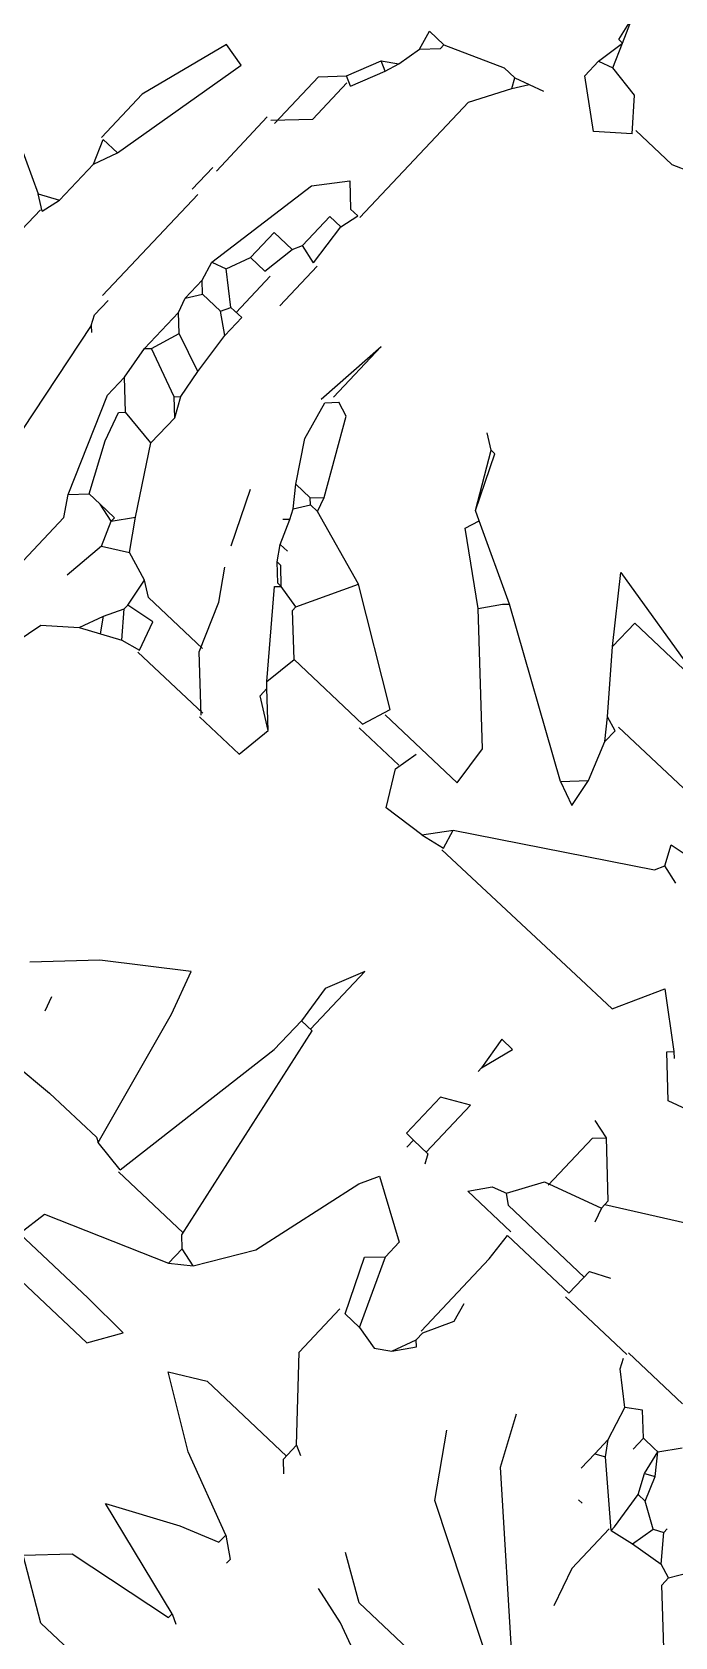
# Model space of a CAD drawing. Header units: metres. Extents: x 1769 to 3632, y 809 to 2652.
# Drawn here: x 2678.3091 to 2678.4148, y 1867.8559 to 1868.1197 of the extents above; entities that cross this region are included whole.
import ezdxf

# ---------------------------------------------------------------- set-up
doc = ezdxf.new("R2010")
doc.units = ezdxf.units.M
doc.header["$LTSCALE"] = 10
doc.layers.add('L-PLNT', color=66, linetype='Continuous')

# ---------------------------------------------------------------- blocks, each defined once
blk = doc.blocks.new('GARRA DE LEON')
at = {"layer": 'L-PLNT', "color": 65, "linetype": 'Continuous'}
for p, q in [((1270.7675, 334.119), (1270.7592, 334.1397)), ((1270.7633, 334.119), (1270.7592, 334.1397)), ((1270.7633, 334.0941), (1270.7675, 334.119)), ((1270.7675, 334.119), (1270.7633, 334.119)), ((1270.7758, 334.0983), (1270.7675, 334.119)), ((1270.8669, 334.0734), (1270.9787, 334.119)), ((1270.7633, 334.0941), (1270.7758, 334.0983)), ((1270.7633, 334.0776), (1270.7633, 334.0941)), ((1270.8047, 334.0941), (1270.7758, 334.0983)), ((1270.8255, 334.0693), (1270.8047, 334.0941)), ((1270.8006, 334.0486), (1270.7633, 334.0776)), ((1270.8255, 334.0693), (1270.8006, 334.0486)), ((1270.8255, 334.0734), (1270.8669, 334.0734)), ((1270.7219, 334.0361), (1270.7343, 334.0403)), ((1270.7261, 334.0279), (1270.7343, 334.0403)), ((1270.7343, 334.0403), (1270.7468, 334.0444)), ((1270.6598, 334.0154), (1270.7095, 334.0361)), ((1270.7075, 333.9947), (1270.7261, 334.0279)), ((1270.7095, 334.0361), (1270.7219, 334.0361)), ((1270.7261, 334.0279), (1270.7219, 334.0361)), ((1270.6474, 333.9989), (1270.6432, 334.0154)), ((1270.6598, 334.0154), (1270.6432, 334.0154)), ((1270.6598, 334.0113), (1270.6598, 334.0154)), ((1270.6474, 333.9989), (1270.6598, 334.0113)), ((1270.6432, 333.9782), (1270.6474, 333.9989)), ((1270.7075, 333.8622), (1270.7075, 333.9947)), ((1270.6308, 333.9699), (1270.6432, 333.9782)), ((1270.6391, 333.9657), (1270.6432, 333.9782)), ((1270.6184, 333.9409), (1270.6308, 333.9699)), ((1270.6267, 333.9368), (1270.6391, 333.9657)), ((1270.6391, 333.9657), (1270.6308, 333.9699)), ((1270.6018, 333.9243), (1270.6184, 333.9409)), ((1270.6267, 333.9368), (1270.6184, 333.9409)), ((1270.6225, 333.8953), (1270.6225, 333.9368)), ((1270.6018, 333.8705), (1270.6018, 333.9243)), ((1270.5977, 333.8705), (1270.6225, 333.8953)), ((1270.5273, 333.8912), (1270.5045, 333.8125)), ((1270.5232, 333.7628), (1270.548, 333.8871)), ((1270.548, 333.8871), (1270.5273, 333.8912)), ((1270.6598, 333.8539), (1270.6805, 333.8788)), ((1270.6805, 333.8788), (1270.6971, 333.8622)), ((1270.5936, 333.8084), (1270.5936, 333.8705)), ((1270.6432, 333.7504), (1270.6598, 333.8539)), ((1270.6971, 333.8622), (1270.7053, 333.8622)), ((1270.7012, 333.8457), (1270.7053, 333.8622)), ((1270.6888, 333.8125), (1270.6888, 333.8457)), ((1270.6888, 333.8457), (1270.7012, 333.8457)), ((1270.7053, 333.8084), (1270.7012, 333.8457)), ((1270.5045, 333.8125), (1270.5045, 333.7628)), ((1270.6847, 333.8042), (1270.6888, 333.8125)), ((1270.7053, 333.8084), (1270.6888, 333.8125)), ((1270.5894, 333.7835), (1270.5894, 333.8084)), ((1270.5894, 333.7835), (1270.5894, 333.8084)), ((1270.6639, 333.7753), (1270.6639, 333.8042)), ((1270.6639, 333.8042), (1270.6847, 333.8042)), ((1270.6805, 333.7753), (1270.6847, 333.8042)), ((1270.7095, 333.8084), (1270.7095, 333.7628)), ((1270.9207, 333.796), (1270.9083, 333.8042)), ((1270.7882, 333.7297), (1270.7944, 333.796)), ((1270.7944, 333.796), (1270.7944, 333.738)), ((1270.9456, 333.7504), (1270.9207, 333.796)), ((1270.9249, 333.796), (1270.9207, 333.796)), ((1270.9456, 333.7504), (1270.9249, 333.796)), ((1271.0698, 333.796), (1271.1774, 333.7753)), ((1271.1071, 333.7463), (1271.0698, 333.796)), ((1270.5956, 333.6676), (1270.5956, 333.7835)), ((1270.6557, 333.7545), (1270.6639, 333.7753)), ((1270.6805, 333.7753), (1270.6639, 333.7753)), ((1270.6867, 333.7338), (1270.6867, 333.7753)), ((1271.1071, 333.7732), (1271.1774, 333.7732)), ((1271.1071, 333.7463), (1271.1071, 333.7732)), ((1270.5149, 333.7421), (1270.5066, 333.7628)), ((1270.5232, 333.7628), (1270.5066, 333.7628)), ((1270.5149, 333.7421), (1270.5232, 333.7628)), ((1270.6432, 333.7504), (1270.6557, 333.7545)), ((1270.6474, 333.7338), (1270.6432, 333.7504)), ((1270.6805, 333.7338), (1270.6557, 333.7545)), ((1270.9538, 333.7463), (1270.9456, 333.7504)), ((1270.9497, 333.7338), (1270.9538, 333.7463)), ((1271.0201, 333.7131), (1270.9538, 333.7463)), ((1271.1443, 333.7007), (1271.1071, 333.7463)), ((1270.5149, 333.7007), (1270.5149, 333.7421)), ((1270.6474, 333.7131), (1270.6474, 333.7338)), ((1270.6557, 333.7256), (1270.6474, 333.7338)), ((1270.6764, 333.7256), (1270.6805, 333.7338)), ((1270.6929, 333.7338), (1270.6805, 333.7338)), ((1270.6929, 333.7131), (1270.6929, 333.7338)), ((1270.7923, 333.7297), (1270.8006, 333.738)), ((1270.813, 333.7338), (1270.8006, 333.738)), ((1270.8462, 333.6717), (1270.813, 333.7338)), ((1271.0035, 333.6924), (1270.9497, 333.7338)), ((1270.6474, 333.7131), (1270.6557, 333.7256)), ((1270.6764, 333.7256), (1270.6557, 333.7256)), ((1270.6929, 333.7131), (1270.6764, 333.7256)), ((1270.8006, 333.6966), (1270.7923, 333.7297)), ((1270.4569, 333.7131), (1270.4983, 333.6924)), ((1270.6515, 333.7007), (1270.6474, 333.7131)), ((1270.6971, 333.6759), (1270.6929, 333.7131)), ((1271.0035, 333.6924), (1271.0159, 333.709)), ((1271.0159, 333.709), (1271.0201, 333.7131)), ((1271.1526, 333.6345), (1271.0201, 333.7131)), ((1270.4983, 333.6924), (1270.5149, 333.7007)), ((1270.5107, 333.6841), (1270.4983, 333.6924)), ((1270.5107, 333.6841), (1270.5149, 333.7007)), ((1270.6515, 333.6593), (1270.6515, 333.7007)), ((1270.6639, 333.6883), (1270.6515, 333.7007)), ((1270.8213, 333.6634), (1270.8006, 333.6966)), ((1271.0864, 333.6096), (1271.0035, 333.6924)), ((1271.1568, 333.6841), (1271.1443, 333.7007)), ((1271.1568, 333.6966), (1271.1443, 333.7007)), ((1271.1568, 333.7007), (1271.2561, 333.7007)), ((1271.1568, 333.6841), (1271.1568, 333.6966)), ((1270.5087, 333.6386), (1270.5087, 333.6841)), ((1270.6557, 333.6634), (1270.6639, 333.6883)), ((1270.6971, 333.6759), (1270.6639, 333.6883)), ((1271.1692, 333.651), (1271.1568, 333.6841)), ((1270.6018, 333.651), (1270.6018, 333.6676)), ((1270.6018, 333.651), (1270.6018, 333.6676)), ((1270.7012, 333.651), (1270.6971, 333.6759)), ((1270.8379, 333.6634), (1270.8462, 333.6717)), ((1270.8503, 333.6593), (1270.8462, 333.6717)), ((1270.606, 333.6427), (1270.6018, 333.651)), ((1270.6515, 333.6593), (1270.6557, 333.6634)), ((1270.6557, 333.6303), (1270.6515, 333.6593)), ((1270.6971, 333.6469), (1270.6557, 333.6634)), ((1270.6971, 333.6469), (1270.7012, 333.651)), ((1270.7095, 333.6345), (1270.7012, 333.651)), ((1270.8337, 333.6469), (1270.8213, 333.6634)), ((1270.8379, 333.6634), (1270.8213, 333.6634)), ((1270.8337, 333.6469), (1270.842, 333.6593)), ((1270.842, 333.6593), (1270.8379, 333.6634)), ((1270.8503, 333.6593), (1270.842, 333.6593)), ((1270.9166, 333.6386), (1270.8503, 333.6593)), ((1271.1526, 333.6345), (1271.1692, 333.651)), ((1271.1733, 333.6262), (1271.1692, 333.651)), ((1271.2561, 333.6593), (1271.281, 333.6634)), ((1271.2644, 333.6427), (1271.2561, 333.6593)), ((1270.606, 333.6427), (1270.6267, 333.5226)), ((1270.606, 333.6427), (1270.6101, 333.6386)), ((1270.7095, 333.6345), (1270.6971, 333.6469)), ((1270.8379, 333.6386), (1270.8337, 333.6469)), ((1270.8379, 333.6386), (1270.8337, 333.6345)), ((1270.8462, 333.6179), (1270.8379, 333.6386)), ((1270.8917, 333.5889), (1270.9166, 333.6386)), ((1271.0077, 333.5806), (1270.9166, 333.6386)), ((1271.2603, 333.6345), (1271.2644, 333.6427)), ((1271.281, 333.6386), (1271.2644, 333.6427)), ((1270.6557, 333.6096), (1270.6557, 333.6303)), ((1270.6764, 333.6096), (1270.6557, 333.6303)), ((1270.7095, 333.6055), (1270.7095, 333.6345)), ((1270.8172, 333.5889), (1270.7965, 333.6345)), ((1271.1153, 333.5433), (1271.2603, 333.6345)), ((1271.1526, 333.6345), (1271.1733, 333.6262)), ((1270.8545, 333.6055), (1270.8462, 333.6179)), ((1270.8462, 333.6179), (1270.8545, 333.6179)), ((1270.6888, 333.5268), (1270.6557, 333.6096)), ((1270.6722, 333.6055), (1270.6764, 333.6096)), ((1270.6805, 333.5806), (1270.6722, 333.6055)), ((1270.7095, 333.6055), (1270.6764, 333.6096)), ((1270.7426, 333.5516), (1270.7095, 333.6055)), ((1270.8586, 333.6055), (1270.8545, 333.6055)), ((1270.8669, 333.593), (1270.8545, 333.6055)), ((1270.871, 333.593), (1270.8586, 333.6055)), ((1271.0905, 333.5744), (1271.0864, 333.6096)), ((1270.8669, 333.5889), (1270.871, 333.593)), ((1270.871, 333.593), (1270.8669, 333.593)), ((1270.9166, 333.5268), (1270.8669, 333.5889)), ((1270.8917, 333.5889), (1270.871, 333.593)), ((1270.8917, 333.5848), (1270.8917, 333.5889)), ((1270.9207, 333.5558), (1270.8917, 333.5848)), ((1270.7012, 333.5392), (1270.6805, 333.5806)), ((1270.842, 333.5475), (1270.8255, 333.5723)), ((1270.9994, 333.5558), (1271.0077, 333.5806)), ((1271.0491, 333.5744), (1271.0077, 333.5744)), ((1271.0491, 333.5744), (1271.0905, 333.5744)), ((1271.0449, 333.5475), (1271.0491, 333.5682)), ((1271.3141, 333.5257), (1271.3348, 333.5682)), ((1271.3348, 333.5682), (1271.3763, 333.5351)), ((1270.7302, 333.5351), (1270.7426, 333.5516)), ((1270.7592, 333.5268), (1270.7426, 333.5516)), ((1270.8586, 333.5061), (1270.842, 333.5475)), ((1270.9166, 333.5268), (1270.9207, 333.5558)), ((1270.9994, 333.5558), (1270.9207, 333.5558)), ((1271.0449, 333.5516), (1270.9994, 333.5516)), ((1271.0615, 333.5185), (1271.0449, 333.5475)), ((1271.0988, 333.5226), (1271.1153, 333.5433)), ((1271.1195, 333.5268), (1271.1153, 333.5433)), ((1270.6888, 333.5268), (1270.7012, 333.5392)), ((1270.7136, 333.5392), (1270.7012, 333.5392)), ((1270.7302, 333.5351), (1270.7136, 333.5392)), ((1270.7302, 333.5392), (1270.7136, 333.5392)), ((1270.7302, 333.5351), (1270.7302, 333.5392)), ((1270.7385, 333.5144), (1270.7302, 333.5351)), ((1271.3721, 333.5309), (1271.3763, 333.5351)), ((1271.4011, 333.5019), (1271.3721, 333.5309)), ((1271.3763, 333.5351), (1271.3804, 333.5309)), ((1270.6992, 333.5102), (1270.6888, 333.5268)), ((1270.7385, 333.5144), (1270.7592, 333.5268)), ((1270.7841, 333.5185), (1270.7592, 333.5268)), ((1270.7882, 333.4937), (1270.7841, 333.5185)), ((1270.7965, 333.5102), (1270.7841, 333.5185)), ((1270.9207, 333.5226), (1270.9166, 333.5268)), ((1270.9207, 333.5144), (1270.9207, 333.5226)), ((1270.9456, 333.4978), (1270.9207, 333.5226)), ((1271.0988, 333.5226), (1271.0615, 333.5185)), ((1271.0988, 333.5226), (1271.1195, 333.5268)), ((1271.1195, 333.5247), (1271.2727, 333.5257)), ((1271.2727, 333.5257), (1271.3141, 333.5257)), ((1271.4508, 333.5185), (1271.4011, 333.5019)), ((1270.6992, 333.4605), (1270.6992, 333.5102)), ((1270.7385, 333.5144), (1270.7343, 333.4771)), ((1270.8586, 333.5102), (1270.7965, 333.5102)), ((1270.8959, 333.4688), (1270.8586, 333.5061)), ((1270.9456, 333.4978), (1270.9207, 333.5144)), ((1270.813, 333.4978), (1270.7882, 333.4937)), ((1270.7882, 333.4895), (1270.7882, 333.4937)), ((1270.8213, 333.4729), (1270.813, 333.4978)), ((1270.9414, 333.4667), (1270.9456, 333.4978)), ((1270.7799, 333.4729), (1270.7882, 333.4895)), ((1270.8047, 333.4688), (1270.7882, 333.4895)), ((1270.7716, 333.4522), (1270.7799, 333.4729)), ((1270.7882, 333.4605), (1270.7799, 333.4729)), ((1270.7882, 333.4605), (1270.8047, 333.4688)), ((1270.8047, 333.4688), (1270.8213, 333.4729)), ((1270.8959, 333.4709), (1270.8213, 333.4709)), ((1270.8959, 333.4667), (1270.9414, 333.4667)), ((1270.7468, 333.4315), (1270.7716, 333.4522)), ((1270.7716, 333.4522), (1270.7882, 333.4605)), ((1271.2769, 333.444), (1271.2644, 333.444)), ((1271.2644, 333.444), (1271.2686, 333.415)), ((1271.2686, 333.415), (1271.2769, 333.444)), ((1271.3845, 333.444), (1271.368, 333.4481)), ((1271.3763, 333.4357), (1271.3845, 333.444)), ((1271.4218, 333.4067), (1271.3845, 333.444)), ((1271.4218, 333.4025), (1271.4922, 333.444)), ((1270.7385, 333.3943), (1270.7468, 333.4315)), ((1271.3763, 333.3818), (1271.3763, 333.4357)), ((1271.2686, 333.415), (1271.2686, 333.4108)), ((1271.1423, 333.4067), (1271.1278, 333.3736)), ((1271.1423, 333.3404), (1271.1423, 333.4067)), ((1271.3721, 333.3818), (1271.4218, 333.3984)), ((1271.4218, 333.4025), (1271.4218, 333.4067)), ((1271.4218, 333.3984), (1271.4218, 333.4025)), ((1271.4218, 333.3984), (1271.4259, 333.386)), ((1271.2831, 333.386), (1271.2603, 333.3736)), ((1271.2831, 333.3321), (1271.2831, 333.386)), ((1271.1278, 333.3736), (1271.1319, 333.3404)), ((1271.2603, 333.3736), (1271.2603, 333.3321)), ((1271.3555, 333.3529), (1271.3721, 333.3818)), ((1271.4508, 333.3529), (1271.4674, 333.3611)), ((1271.3307, 333.3321), (1271.3431, 333.3487)), ((1271.3431, 333.3487), (1271.3555, 333.3529)), ((1271.3638, 333.3466), (1271.3555, 333.3529)), ((1271.4508, 333.3466), (1271.3638, 333.3466)), ((1271.4508, 333.328), (1271.4508, 333.3529)), ((1271.1319, 333.3073), (1271.1319, 333.3404)), ((1271.1443, 333.3404), (1271.1319, 333.3404)), ((1271.1816, 333.1417), (1271.1443, 333.3404)), ((1271.2603, 333.3321), (1271.2686, 333.3321)), ((1271.2851, 333.3321), (1271.2686, 333.3321)), ((1271.2686, 333.3321), (1271.2686, 333.3239)), ((1271.2851, 333.3321), (1271.2893, 333.3239)), ((1271.3804, 333.3321), (1271.3307, 333.3321)), ((1271.4508, 333.328), (1271.3804, 333.328)), ((1271.3825, 333.3032), (1271.3804, 333.328)), ((1271.5212, 333.3239), (1271.4508, 333.3239)), ((1271.5833, 333.3259), (1271.5212, 333.3259)), ((1271.5253, 333.3114), (1271.5212, 333.3197)), ((1271.0367, 333.3073), (1270.9745, 333.2617)), ((1271.0491, 333.27), (1271.0367, 333.3073)), ((1271.1071, 333.1458), (1271.1319, 333.3073)), ((1271.3825, 333.2203), (1271.3825, 333.3032)), ((1271.5502, 333.2907), (1271.5253, 333.3114)), ((1271.2603, 333.2742), (1271.2686, 333.2907)), ((1271.2686, 333.2907), (1271.3183, 333.2617)), ((1271.5626, 333.299), (1271.5502, 333.2907)), ((1271.5584, 333.2617), (1271.5502, 333.2907)), ((1271.5792, 333.2825), (1271.5626, 333.299)), ((1271.5957, 333.2825), (1271.6082, 333.299)), ((1271.5916, 333.2825), (1271.5792, 333.2825)), ((1271.5792, 333.2825), (1271.5792, 333.27)), ((1271.5957, 333.2825), (1271.5916, 333.2825)), ((1271.5999, 333.2617), (1271.5957, 333.2825)), ((1271.6082, 333.2659), (1271.5957, 333.2825)), ((1270.9745, 333.2617), (1270.9331, 333.2203)), ((1271.0781, 333.1499), (1271.0491, 333.27)), ((1271.2354, 333.1748), (1271.2603, 333.2742)), ((1271.3183, 333.2617), (1271.3183, 333.2452)), ((1271.397, 333.2452), (1271.3928, 333.2617)), ((1271.5584, 333.2452), (1271.5584, 333.2617)), ((1271.5667, 333.2493), (1271.5584, 333.2617)), ((1271.5999, 333.2617), (1271.6082, 333.2659)), ((1271.6082, 333.2452), (1271.5999, 333.2617)), ((1271.6164, 333.2452), (1271.6082, 333.2659)), ((1271.5584, 333.2452), (1271.5667, 333.2493)), ((1271.6123, 333.2079), (1271.5667, 333.2493)), ((1271.3059, 333.2328), (1271.3183, 333.2452)), ((1271.3431, 333.1872), (1271.3183, 333.2452)), ((1271.3845, 333.2203), (1271.397, 333.2452)), ((1271.5584, 333.2452), (1271.5584, 333.2286)), ((1271.6123, 333.2121), (1271.6082, 333.2452)), ((1271.6164, 333.2452), (1271.6082, 333.2452)), ((1271.6371, 333.2328), (1271.6164, 333.2452)), ((1271.6371, 333.2328), (1271.6454, 333.2369)), ((1271.6454, 333.2369), (1271.6454, 333.241)), ((1271.662, 333.2162), (1271.6454, 333.2369)), ((1271.6744, 333.2121), (1271.6951, 333.2452)), ((1271.3265, 333.1872), (1271.3059, 333.2328)), ((1271.5088, 333.1831), (1271.488, 333.2245)), ((1271.633, 333.2121), (1271.6371, 333.2328)), ((1270.9704, 333.1996), (1270.9663, 333.2121)), ((1271.3763, 333.1913), (1271.3845, 333.2121)), ((1271.3845, 333.2121), (1271.3845, 333.2203)), ((1271.3887, 333.2079), (1271.3845, 333.2121)), ((1271.6123, 333.2079), (1271.633, 333.2121)), ((1271.6123, 333.2079), (1271.6123, 333.2121)), ((1271.633, 333.2121), (1271.662, 333.2162)), ((1271.6744, 333.2121), (1271.662, 333.2162)), ((1271.6744, 333.2038), (1271.6744, 333.2121)), ((1271.3763, 333.1913), (1271.3887, 333.2079)), ((1271.5792, 333.2079), (1271.575, 333.2079)), ((1271.6102, 333.2079), (1271.6102, 333.1624)), ((1271.7117, 333.1665), (1271.6744, 333.2038)), ((1271.3203, 333.1375), (1271.3203, 333.1872)), ((1271.3431, 333.1872), (1271.3265, 333.1872)), ((1271.3431, 333.1872), (1271.3638, 333.1831)), ((1271.3638, 333.1831), (1271.3763, 333.1913)), ((1271.6496, 333.0505), (1271.5088, 333.1831)), ((1271.2064, 333.1292), (1271.2354, 333.1748)), ((1271.488, 333.1251), (1271.4549, 333.1748)), ((1271.6102, 333.1624), (1271.6206, 333.1292)), ((1270.9828, 333.1499), (1271.0201, 333.152)), ((1271.0201, 333.152), (1271.0739, 333.152)), ((1271.0739, 333.152), (1271.0781, 333.1499)), ((1271.1071, 333.1458), (1271.0781, 333.1499)), ((1271.1816, 333.1437), (1271.1071, 333.1437)), ((1271.1899, 333.1334), (1271.1816, 333.1417)), ((1271.1899, 333.1168), (1271.1899, 333.1334)), ((1271.2064, 333.1292), (1271.1899, 333.1334)), ((1271.1899, 333.1168), (1271.2064, 333.1292)), ((1271.3721, 333.0795), (1271.3203, 333.1375)), ((1271.0864, 333.0754), (1271.1899, 333.1168)), ((1271.6413, 333.0423), (1271.488, 333.1251)), ((1271.0822, 333.0495), (1271.0864, 333.0754)), ((1271.3721, 333.063), (1271.3721, 333.0795)), ((1271.3721, 333.0795), (1271.3804, 333.0754)), ((1271.252, 333.0505), (1271.281, 333.0671)), ((1271.281, 333.0671), (1271.3721, 333.0671)), ((1271.3721, 333.063), (1271.3804, 333.0547)), ((1271.1609, 333.0495), (1271.0822, 333.0495)), ((1271.2023, 333.0485), (1271.1609, 333.0495)), ((1271.1857, 333.0216), (1271.2023, 333.0485)), ((1271.31, 333.0133), (1271.252, 333.0505)), ((1271.5005, 333.0195), (1271.4632, 333.0423)), ((1271.0532, 333.0216), (1271.1857, 333.0216)), ((1271.3804, 332.9843), (1271.31, 333.0133)), ((1271.6206, 333.0195), (1271.5005, 333.0195)), ((1271.5005, 332.9967), (1271.4674, 333.005)), ((1271.5626, 332.9719), (1271.5005, 332.9967)), ((1271.3804, 332.9843), (1271.397, 332.9719)), ((1271.3804, 332.976), (1271.3804, 332.9843)), ((1271.3473, 332.9636), (1271.3804, 332.976)), ((1271.397, 332.9719), (1271.397, 332.9677)), ((1271.2893, 332.9346), (1271.3473, 332.9636)), ((1271.3928, 332.9056), (1271.2893, 332.9346)), ((1271.2976, 332.8849), (1271.3928, 332.9015)), ((1271.3928, 332.9015), (1271.3928, 332.9056)), ((1271.3928, 332.9056), (1271.4011, 332.9015)), ((1271.2686, 332.8559), (1271.2976, 332.8849)), ((1271.3183, 332.8248), (1271.2686, 332.8559)), ((1271.3928, 332.8248), (1271.3183, 332.8248))]:
    blk.add_line(p, q, dxfattribs=at)

msp = doc.modelspace()

# ---------------------------------------------------------------- block references
at = {"layer": 'L-PLNT', "color": 173, "xscale": 0.1967723582811821, "yscale": 0.1967723582811821, "zscale": 0.1967723582811821, "rotation": 316.7206854993391}
msp.add_blockref('GARRA DE LEON', (2451.2912, 1991.67842), dxfattribs=at)

doc.saveas('drawing.dxf')
